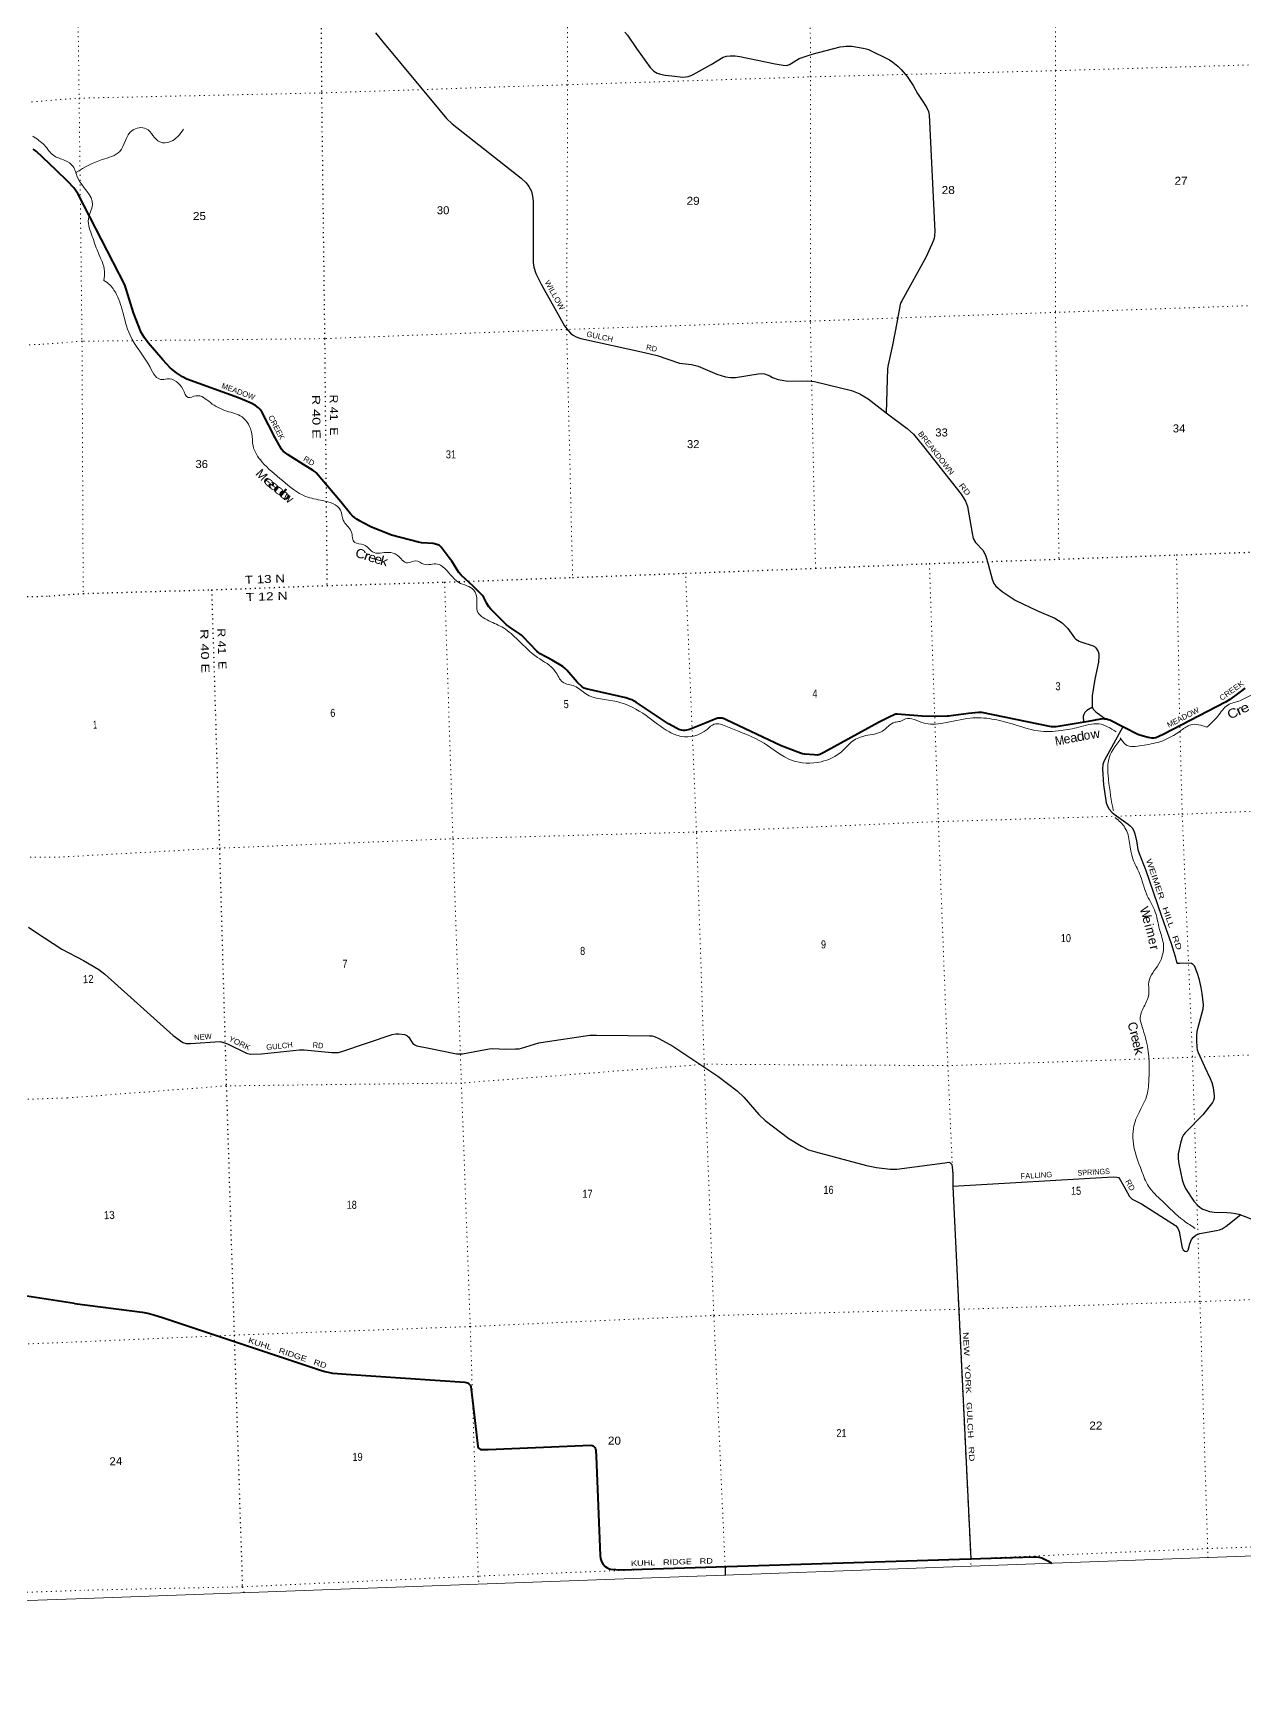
# Model space of a CAD drawing. Header units: feet. Extents: x 751810 to 1010326, y -353855 to -161247.
# Drawn here: x 819846 to 846344, y -353855 to -317453 of the extents above; entities that cross this region are included whole.
import ezdxf
from ezdxf.enums import TextEntityAlignment as Align

# ---------------------------------------------------------------- set-up
doc = ezdxf.new("R2010")
doc.units = ezdxf.units.FT
doc.header["$LTSCALE"] = 70
doc.linetypes.add('DOTTED', pattern=[1.5, 0.3, -1.2])
for name, color, linetype, lineweight in [('26', 7, 'Continuous', 40), ('29', 7, 'Continuous', 25), ('39', 7, 'Continuous', 13), ('4', 7, 'Continuous', 13), ('6', 7, 'DOTTED', 25), ('7', 7, 'DOTTED', 13)]:
    doc.layers.add(name, color=color, linetype=linetype, lineweight=lineweight)
for name, color, linetype in [('27', 7, 'Continuous'), ('30', 7, 'Continuous'), ('41', 7, 'Continuous')]:
    doc.layers.add(name, color=color, linetype=linetype)

msp = doc.modelspace()

# ---------------------------------------------------------------- linework, layer by layer
at = {"layer": '26'}
for points in [[(828943.89, -328922.54), (828770.64, -328692.95), (828755.8, -328678.09), (828732.66, -328658.29), (828718.68, -328648.37), (828674.13, -328629.8), (828591.5, -328611.35), (828336.33, -328594.52), (828268.43, -328584.06), (827678.37, -328426.45), (827591.23, -328396.2), (827245.95, -328251.27), (827044.53, -328152.52), (826998.13, -328124.67), (826923.89, -328080.09), (826881.2, -328050.38), (826820.64, -327997.77), (826783.75, -327962.17), (826575.89, -327698.5), (826032.17, -327062.55), (826011.64, -327044.73), (825967.09, -327013.16), (825699.49, -326850.49), (825418.64, -326674.23), (825338.83, -326616.66), (825310.99, -326590.66), (825275.78, -326550.59), (825138.11, -326300.06), (824843.16, -325731.56), (824807.07, -325679.73), (824769.95, -325642.58), (824706.84, -325594.3), (824612.18, -325542.34), (824334.99, -325427.57), (823201.6, -325014.5), (823111.59, -324965.65), (822979.46, -324879.18), (822911.13, -324828.22), (822836.89, -324768.79), (822677.09, -324593.03), (822356.18, -324220.92), (822278.22, -324116.92), (822207.64, -323993.44), (822040.82, -323569.24), (821846.03, -322955.18), (820824.27, -320974.95), (820781.34, -320904.94), (820732.15, -320835.29), (820600.51, -320692.7), (820348.55, -320448.19), (819909, -320033.92), (819846.09, -319987.32)], [(842873.54, -332513.73), (842480.01, -332574.03), (842221.29, -332620.78), (842194.38, -332624.49), (842168.39, -332624.49), (842144.27, -332622.64), (842115.5, -332618.92), (841836.27, -332565.65), (840593.1, -332309.25), (840558.19, -332304.72), (840541.13, -332304.61), (840520.72, -332304.61), (840304.1, -332328.18), (839867.4, -332387.26), (839832.84, -332389.26), (839376.8, -332395.17), (838741.25, -332346.87), (838715.27, -332346.87), (838693, -332352.44), (838567.39, -332409.62), (838334.15, -332524.62), (837138.13, -333183.77), (837048.55, -333226.24), (837031.84, -333231.82), (836997.5, -333237.39), (836925.7, -333235.24), (836718.17, -333218.82), (836668.06, -333209.53), (836624.16, -333196.75), (836205.56, -333033.53), (835003.21, -332466.66), (834954.87, -332448.93), (834915.97, -332435.09), (834867.72, -332431.37), (834821.31, -332435.09), (834777.81, -332446.17), (834563.36, -332536.02), (834198.62, -332677.46), (834137.37, -332696.03), (834100.25, -332701.6), (834065.91, -332700.66), (834020.44, -332694.17), (833965.55, -332676.27), (833914.64, -332653.31), (833742.03, -332553.11), (833040.38, -332088.61), (832936.51, -332033.02), (832884.54, -332012.6), (832806.08, -331990.19), (831941.38, -331792.07), (831896.2, -331775.81), (831849.79, -331746.1), (831740.55, -331641.53), (831517.57, -331380.24), (831482.3, -331343.09), (831431.35, -331301.36), (831193.06, -331164.89), (830936.63, -331025.52), (830901.36, -331001.37), (830856.89, -330963.08), (830557.07, -330647.59), (830521.81, -330616.01), (830492.11, -330593.73), (830274.96, -330445.15), (830239.69, -330422.87), (830197.71, -330387.59), (829852.53, -330051.33), (829812.8, -329999.44), (829766.4, -329925.16), (829701.44, -329793.3), (829671.74, -329750.58), (829464.49, -329548.15), (829205.88, -329301.16), (829153.05, -329242.33), (829114.93, -329187.87), (829001.45, -328994.55), (828943.89, -328922.54)], [(846356.86, -331785.55), (846305.24, -331814.24), (846213.04, -331875.86), (846017.73, -332026.51), (845920.35, -332084.62), (844577.48, -332780.5), (844468.9, -332833.43), (844402.09, -332861.29), (844359.4, -332868.72), (844311.14, -332866.86), (844228.55, -332854.79), (844125.54, -332827.86), (844006.8, -332785.6), (843396.13, -332478.71), (843358.55, -332466.17), (843327.93, -332456.88), (843287.1, -332450.38), (843249.98, -332448.53), (843206.82, -332452.71), (843189.66, -332455.96), (842920.77, -332506.49), (842873.54, -332513.73)], [(820746.47, -345233.97), (819703.86, -345075.49), (818753.56, -344912.86), (818227.72, -344799.6), (818028.85, -344713.93), (817770.29, -344552.44), (817494.42, -344363.54), (817246.64, -344173.38), (817132.53, -344049.68), (817035.14, -343895.04), (816341.24, -342676.2), (816139.47, -342300.8), (815973.1, -342042.57), (815773.22, -341844.22), (815581.78, -341699.84), (814551.94, -341152.3), (812764.62, -340206.27), (812738.47, -340192.43)], [(820749.4, -345234.36), (822230.01, -345426.12), (822355.08, -345448.18), (822506.56, -345485.55), (822673.59, -345542.16), (826104.46, -346686.55), (826219.53, -346719.47), (826296.73, -346737.7), (826389.53, -346756.27), (826497.07, -346763.29), (826690.23, -346778.54), (829284.54, -346951.99), (829342.41, -346965.73), (829375.82, -346988.02), (829405.52, -347017.73), (829416.17, -347047.76), (829441.93, -347233.7), (829566.62, -348354.93), (829579.99, -348388.34), (829598.55, -348406.91), (829628.52, -348424.17), (829680.21, -348429.2), (829795.55, -348427.46), (832044.01, -348329.12), (832071.76, -348335.41), (832094.03, -348346.55), (832114.45, -348365.13), (832127.13, -348381.13), (832140.44, -348409.7), (832149.72, -348450.56), (832157.31, -348574.89), (832246.13, -350745.26), (832252.74, -350810.12), (832273.15, -350876.98), (832300.99, -350927.13), (832352.96, -350982.84), (832410.5, -351023.7), (832436.49, -351032.99), (832440.2, -351036.7), (832468.62, -351041.67), (832706.55, -351055.31), (841722.18, -350771.59), (841783.62, -350772.99), (841841.15, -350780.42), (841906.12, -350798.99), (841952.52, -350817.56), (842039.75, -350860.28), (842118.64, -350913.3)]]:
    msp.add_lwpolyline(points, dxfattribs=at)
at = {"layer": '29'}
msp.add_line((834978.45, -350983.81), (834982.89, -351179.31), dxfattribs=at)
for points in [[(827330.37, -317443.07), (827488.2, -317640.2), (828705.81, -319108.4), (828886.98, -319315.36), (829008.38, -319432.17), (830516.01, -320621.94), (830627.26, -320725.91), (830681.9, -320802.55), (830741.26, -320907.64), (830768.46, -321013.07), (830778.05, -321126.24), (830782.22, -322173.22)], [(832782.41, -317428.81), (832844.84, -317494.62), (833037.8, -317782.16), (833339.6, -318202.18), (833417.84, -318279.02), (833488.83, -318321.64), (833562.3, -318344.62), (833670.2, -318372.18), (833811.95, -318386.53), (833815.27, -318386.84)], [(833811.95, -318386.53), (834051.32, -318408.94), (834119.05, -318406.65), (834173.04, -318398.27), (834233.85, -318376.78), (834278.61, -318353.8), (834669.98, -318136.04), (834933.63, -317977.28), (835012.14, -317951.79), (835092.49, -317947.19), (835200.4, -317949.49), (835303.87, -317960.53), (836076.38, -318121.6), (836250.76, -318151.66), (836315.05, -318153.95), (836341.86, -318152.22), (836383.92, -318137.87), (836425.25, -318114.9), (836595.88, -318005.83), (836666.31, -317979.36), (836885.48, -317908.79), (837498.56, -317749.64), (837565.14, -317740.45), (837629.61, -317734.14), (837684.52, -317733.56), (837753.4, -317738.15), (838000.21, -317774.92), (838066.79, -317793.3), (838112.89, -317808.84), (838571.88, -318036.81), (838646.42, -318083.63), (838756.7, -318172.36), (838830.17, -318248.17), (838961.03, -318397.49), (839091.04, -318594.74), (839184.88, -318769.66), (839314.88, -318965.13), (839393.81, -319084.38), (839428.24, -319162.49), (839443.51, -319237.5), (839564.16, -321787.32), (839561.41, -321877.87), (839549.93, -321944.5), (839510.9, -322047.87), (839464.98, -322146.66), (839372.74, -322338.99), (838841.67, -323302.19), (838823.3, -323341.25), (838805.83, -323387.17), (838734.01, -323788.26), (838640.72, -324272.6), (838543.22, -324705.84), (838532.27, -324785.59), (838498.04, -325755.91)], [(830782.22, -322173.22), (830783.39, -322467.27), (830796.44, -322568.62), (830840.71, -322704.38), (830958.09, -322936.77), (831467.24, -323851.09), (831544.48, -323955.93), (831599.58, -324011.06), (831654.69, -324054.71), (831707.49, -324084.57), (831758, -324107.55), (831824.5, -324128.95), (833216.68, -324433.33), (833493.35, -324501.92), (833983.55, -324671.14), (834242.15, -324693.36), (834392.24, -324731.89), (834798.4, -324905.55), (834990.61, -324964.44), (835096.22, -324982.82), (835207.47, -324978.38), (835700.05, -324899.66), (835775.8, -324890.93), (835838.33, -324899.69), (835954.88, -324941.47), (836017.26, -324983.19), (836138.55, -325024.17), (836352.37, -325062.18), (836790.58, -325051.74), (836933.83, -325071.58), (837741.44, -325265.9), (837927.05, -325341.2), (838109.75, -325446.7), (838498.04, -325755.91)], [(838498.04, -325755.91), (838962.49, -326094.72), (839097.47, -326218.22), (839314.33, -326492.07), (840140.05, -327534.28), (840238.93, -327686.6), (840278.03, -327799.32), (840307.81, -327970.77), (840381.34, -328387.43), (840406.6, -328502.3), (840455.06, -328587.21), (840622.96, -328767.76), (840679.81, -328888.25), (840734.91, -329062.84), (840817.56, -329389.06), (840854.3, -329485.55), (840897.5, -329547.79), (841037.97, -329664.74), (841319.77, -329854), (841795.62, -330078.05), (842193.53, -330243.89), (842353.51, -330344.74), (842472.97, -330467.57), (842623.76, -330676.28), (842647.87, -330700.41), (842684.61, -330727.4), (842720.2, -330745.21), (842758.59, -330761.61), (843025.74, -330846.59), (843059.5, -330863.94), (843088.19, -330896.1), (843135.9, -330974.4), (843151.33, -331027.05), (843153.63, -331068.4), (843145.16, -331209.91), (843066.41, -331580.98), (843009.37, -331941.34), (843005.55, -332019.49), (843005.69, -332147), (843008.93, -332187.21)], [(843011.06, -332191.18), (842925.76, -332238.88), (842892.47, -332263.01), (842867.22, -332284.83), (842850, -332306.65), (842823.68, -332353.78), (842813.27, -332395.1), (842810.33, -332440.82), (842821.82, -332521.66)], [(843008.93, -332187.21), (843032.52, -332233.14), (843061.47, -332266.3), (843089.92, -332292.87), (843304.89, -332449.89)], [(843676.5, -332619.61), (843269.67, -333364.64), (843255.23, -333399.01), (843241.45, -333444.96), (843235.21, -333547.01), (843239.15, -333658.61), (843257.7, -333886.94), (843313.98, -334282.31), (843341.32, -334359.3), (843380.35, -334419.03), (843437.75, -334485.65), (843489.92, -334529.13), (843795.27, -334748.03), (843841.82, -334786.6), (843878.56, -334830.25), (843922.18, -334892.28), (843942.13, -334961.44), (843979.01, -335117.56), (844005.98, -335301.21), (844031.62, -335394.14), (844172.62, -335742.74), (844522.75, -336764.43), (844735.46, -337358.82), (844820.48, -337646.56), (844848.35, -337770.7), (844868.12, -337789.21), (844921.18, -337792.78), (845111.14, -337779.23), (845178.06, -337786.92), (845204.06, -337802.75), (845235.46, -337839.76), (845300.49, -338005.51), (845338.78, -338124.62), (845386.99, -338324.49), (845406.36, -338449.84), (845434.06, -338698.97), (845427.11, -338797.88), (845298.6, -339282.49), (845290.67, -339378.18), (845289.42, -339480.06), (845298.6, -339629.38), (845303.19, -339682.22), (845323.99, -339743.99), (845461.75, -340052.37), (845585.6, -340309.4), (845622.66, -340396.36), (845652.18, -340506.97), (845675.14, -340688.46), (845675.14, -340745.89), (845660.91, -340792.26), (845640.7, -340840.08), (845430.19, -341109.27), (845044.92, -341497.12), (845003.59, -341547.66), (844972.42, -341602.12), (844937.01, -341729.15), (844887.66, -341956.59), (844888.51, -342066.04), (844901.43, -342181.73), (844972.61, -342528.62), (845001.56, -342612.93), (845049.52, -342719.31), (845230.9, -342994.99), (845310.53, -343079.6), (845368.65, -343130.53), (845430.64, -343169.58), (845490.33, -343194.85), (845571.42, -343221.19), (845674.01, -343236.21), (845954.84, -343242.36), (846050.54, -343252.29), (846140.08, -343263.77), (846215.84, -343279.85), (846332, -343320.13), (846971.15, -343575.74)], [(819739.18, -337004.2), (819904.74, -337109.48), (820470.26, -337480.62)], [(820470.26, -337480.62), (820945.92, -337734.1), (821281.13, -337931.67), (821409.7, -338032.75), (822909.18, -339371.86), (823116.31, -339525.08), (823193.63, -339548.99), (823285.43, -339550.42), (823931.36, -339505.56), (824006.38, -339521.42), (824093.21, -339555.3), (824506.89, -339755.75), (824597.04, -339776.52), (824839.37, -339771.54), (825670.91, -339686.83), (825770.64, -339686.19), (826373.46, -339746.56), (826449.89, -339747.18), (826524.99, -339741.96), (826593.87, -339723.58), (827693.61, -339351.42), (827777.42, -339335.34), (827842.06, -339336.15), (827964.53, -339351.42), (828018.49, -339369.8), (828034.56, -339383.58), (828052.6, -339404.63), (828149.35, -339548.99), (828188.2, -339578.06), (828232.01, -339597.23), (828497.1, -339651.76), (829101.01, -339769.54), (829174.26, -339775.28), (829235.32, -339771.8), (829819.63, -339661.56), (829890.1, -339657.86), (830178.99, -339667.65), (830394.76, -339666.12), (830477.41, -339661.53), (830527.14, -339649.53), (830906.34, -339533.79), (830948.08, -339521.39), (832017.97, -339367.47), (832165.68, -339364.4), (832855.4, -339374.7), (833325.5, -339376.67), (833385.2, -339381.26), (833435.17, -339394.22), (833529.84, -339434.1), (833838.51, -339606.26), (834820.69, -340263.07), (835243.75, -340582.78), (835385.84, -340718.31), (835718.23, -341099.66), (835854.46, -341230.64), (836373.34, -341621.18), (836649.42, -341792.2), (836800.38, -341869.3), (836955.92, -341918.37), (838072.32, -342218.49), (838291.08, -342258.66), (838588.91, -342292.01), (838737.01, -342292.13), (839784.92, -342155.04), (839870.03, -342144.98), (839903.12, -342153.64), (839935.47, -342190.93), (839948.27, -342253.1), (839958.43, -342387.83), (839959.17, -342671.96), (840350.08, -350814.77)], [(839958.71, -342663.58), (843463.86, -342463.89), (843546.87, -342466.6), (843584.56, -342478.54), (843611.15, -342512.55), (843696.57, -342666.76), (843822.38, -342893.91), (843879.77, -342953.67), (844083.22, -343052.59), (844829.31, -343526.78), (844883.08, -343585.41), (844911.56, -343659.43), (844965.59, -343982.32), (844972.62, -344017.31), (844994.43, -344056.36), (845035.08, -344091.15), (845064.46, -344097.71), (845086.27, -344088.52), (845106.48, -344066.92), (845140.37, -343930.92), (845176.96, -343833.52), (845221.94, -343781.45), (845283.71, -343734.73), (845323.89, -343714.06), (845365.81, -343702.73), (845726.61, -343639.91), (845794.55, -343622.16), (845848.51, -343596.89), (845938.12, -343545.13), (846257.88, -343288.77)]]:
    msp.add_lwpolyline(points, dxfattribs=at)
at = {"layer": '39'}
for points in [[(823134, -319549.43), (822850.83, -319820.71), (822614.73, -319830.4), (822312.16, -319539.85), (822010.84, -319575.85), (821736.21, -320036.36), (821355.64, -320214.04), (820788.2, -320492.55), (820773.75, -320501.78)], [(819834.04, -319704.06), (820088.56, -319902.42), (820294.7, -320127.56), (820536.77, -320232.59), (820713.48, -320359.91), (820812.1, -320604.67), (821141.33, -321202.8), (821053.83, -321512.08), (821137.31, -321898.45), (821256.86, -322227.2), (821404.19, -322663.92), (821390.85, -322857.89)], [(821390.85, -322857.89), (821524.63, -322960.39), (821611.29, -323067.78), (821789.73, -323500.13), (821963.25, -324056.95), (822400.23, -324758.43), (822519.2, -324954.14), (822629.78, -325023.13), (822771.61, -325010.45), (823116.13, -325239.16), (823234.54, -325418.77), (823403.55, -325381.02), (823719.26, -325530.02), (824078.34, -325715.92), (824411.37, -325844.2), (824624.17, -326204.19), (824653.65, -326477.41), (824845.95, -326823.96), (825297.01, -327236.69), (825803.82, -327581.08), (826171.63, -327671.95), (826396.29, -327737.22), (826567.7, -327884.87), (826625.31, -328102.74), (826800.2, -328351.07), (826876.45, -328586.48), (827076.68, -328640.45), (827264.38, -328795.63), (827617.4, -328806.33), (827805.76, -328864.72), (828030.11, -329036.86), (828216.78, -328988.45), (828389.76, -329065.49), (828690.18, -329061.77), (828804.35, -329118.54), (829150.83, -329462.09), (829481.19, -329628.77), (829551.51, -329866.38), (829553.01, -330084.06), (829812.99, -330301.4), (830128.98, -330458.46), (830450.74, -330724.2), (830871.32, -331102.66), (831263.79, -331407.4), (831426.78, -331644.49), (831686, -331732.48), (831931.33, -331899.2), (832607.14, -332070.56), (833250.55, -332376.21), (833760.1, -332733.44), (834018.94, -332830.05), (834583.66, -332677.23), (834741.04, -332561.45), (835032.66, -332621.66), (835830.44, -332980.65), (836442.43, -333353.88), (837076.63, -333383.66), (837533.73, -333159.14), (837768.31, -332931.94), (838054.78, -332813.6), (838418.05, -332715.11), (838693.92, -332522.68), (838805.38, -332500.92), (838923.8, -332448.69), (839309.41, -332532.92), (839742.56, -332543.03), (840341.72, -332428.81), (840814.11, -332450.32), (841253.85, -332556.83), (841823.2, -332709.66), (842326.83, -332702.98), (842717.03, -332629.82), (843153.33, -332557.17), (843532.33, -332729.13)], [(845518.04, -332625.47), (845754.35, -332389.98), (845974.31, -332144.94), (846253.38, -332045.15), (846591.18, -331905.15), (846945.06, -332056.95), (847410.39, -332128.51), (848174.26, -332141.99), (848832.51, -332056.08), (849128.87, -331818.64), (849476.92, -331569.44), (849722.22, -331361.89), (849855.46, -331274.9), (850265.41, -331251.5), (850730.8, -331325.07), (850745.72, -331328.86)], [(843622, -332858.41), (843738.01, -333009.91), (844093.45, -333032.63), (844489.42, -332945.84), (844956.94, -332695.76), (845163.7, -332576.51), (845518.04, -332625.47)], [(843633.1, -332883.32), (843361.56, -333364.87), (843355.37, -333679.87), (843456.93, -334385.9), (843470.77, -334459.79)], [(843513.1, -334603.46), (843724.62, -334826.76), (843896.95, -335511.47), (844045.07, -335831.01), (844193.19, -336270.96), (844369.09, -336622.93), (844482.74, -337051.98), (844568.96, -337401.98), (844466.65, -337804.47), (844245.84, -338198.72), (844247.9, -338432.51), (844157.36, -338711.64), (844058.32, -338976.94), (844101.58, -339185.2), (844226.42, -339667), (844255.25, -340095.47), (844248.26, -340299.31), (844203.22, -340677.77), (843937.54, -341281.12), (843921.53, -341803.78), (844085.78, -342324.62), (844241.99, -342670.33), (844537.6, -342991.34), (845011.3, -343421.48), (845263.6, -343590.69)]]:
    msp.add_spline(points, degree=3, dxfattribs=at)
at = {"layer": '4'}
msp.add_lwpolyline([(751809.62, -170897.82), (783122.91, -169842.15), (814434.73, -168743.41), (845745, -167601.59), (877053.68, -166416.71), (908360.69, -165188.77), (939665.99, -163917.76), (970969.51, -162603.69), (1002271.19, -161246.56), (1010326.19, -344125.92), (978772.94, -345493.95), (947217.84, -346818.58), (915660.96, -348099.8), (884102.33, -349337.62), (852542.04, -350532.02), (820980.12, -351683.01), (789416.81, -352794.88), (757851.71, -353854.74)], close=True, dxfattribs=at)
msp.add_lwpolyline([(751809.62, -170897.82), (783122.91, -169842.15), (814434.73, -168743.41), (845745, -167601.59), (877053.68, -166416.71), (908360.69, -165188.77), (939665.99, -163917.76), (970969.51, -162603.69), (1002271.19, -161246.56), (1010326.19, -344125.92), (978772.94, -345493.95), (947217.84, -346818.58), (915660.96, -348099.8), (884102.33, -349337.62), (852542.04, -350532.02), (820980.12, -351683.01), (789416.81, -352794.88), (757851.71, -353854.74)], close=True, dxfattribs=at)
at = {"layer": '6'}
for points in [[(826039.04, -305730.32), (826076.61, -308097.67), (826109.37, -313455.13), (826150.27, -318757.89), (826217.61, -324130.36), (826269.92, -329531.53)], [(820195.21, -329760.11), (820938.07, -329704.82), (823746.45, -329623.63), (826269.92, -329531.53), (828842.05, -329456), (831643.73, -329354.86), (834113.09, -329262.51), (836956.58, -329153.97), (839445.62, -329050.9), (842279.52, -328954.76), (844853.03, -328861.04), (847602.66, -328761.59), (850180.45, -328675.8), (851727.72, -328616.26)], [(794450.64, -330537.51), (797212.37, -330467.76), (799753, -330401.94), (802500.59, -330332.87), (805046.43, -330248.7), (807782.99, -330157.97), (810360.85, -330070.35), (813165.34, -330014.83), (815626.12, -329872.08), (818311.77, -329811.82), (818452.42, -329809.53), (820195.21, -329760.11)], [(823746.45, -329623.63), (823918.01, -335287.04), (824067.09, -340473.39), (824239.36, -345925.1), (824419.44, -351428.97), (824450.22, -351558.06)]]:
    msp.add_lwpolyline(points, dxfattribs=at)
at = {"layer": '7'}
msp.add_line((844917.97, -332333.21), (844853.03, -328861.04), dxfattribs=at)
for points in [[(836956.58, -329153.97), (836843.96, -323746.69), (836847.84, -318406.18), (836817, -312988.18), (836802.94, -307650.27), (836771.01, -305340.67)], [(842239.42, -305140.19), (842236.13, -307568.44), (842188.11, -312791.44), (842205.03, -318270.37), (842205.27, -323556.31), (842279.52, -328954.76)], [(831423.18, -305535.46), (831449.1, -307882.74), (831519.47, -313226.88), (831533.94, -318576.87), (831512.46, -323930.05), (831643.73, -329354.86)], [(820597.6, -306815.24), (820631.57, -308242.38), (820780.06, -313527.54), (820848.43, -318871.75), (820911.82, -324187.89), (820938.07, -329704.82)], [(819809.06, -318952.39), (820848.43, -318871.75), (826150.27, -318757.89), (831533.94, -318576.87), (836847.84, -318406.18), (842205.03, -318270.37), (847531.43, -318113.39), (851332.09, -317968.4)], [(851526.97, -323213.1), (847556.78, -323372.3), (842205.27, -323556.31), (836843.96, -323746.69), (831512.46, -323930.05), (826217.61, -324130.36), (820911.82, -324187.89), (819998.15, -324256.42)], [(788475.13, -325421.87), (789041.1, -325391.95), (794253.51, -325135.66), (799565.68, -325041.96), (804923.26, -324839.54), (810193, -324651.13), (815562.98, -324456.2), (819998.15, -324256.42)], [(839445.62, -329050.9), (839642.51, -334693.33), (839850.91, -340030.96), (840086.64, -345362.74), (840350.08, -350814.77), (840358.23, -350984.56)], [(834982.89, -351179.31), (834978.45, -350983.81), (834731.87, -345495.38), (834522.05, -340000.54), (834352.64, -334921.7), (834113.09, -329262.51)], [(828842.05, -329456), (829025.89, -335068.62), (829210.42, -340411.06), (829404.39, -345737.07), (829576.87, -351194.83), (829595.69, -351372.23)], [(845540.67, -350791.95), (845533.53, -350593.56), (845365.07, -345194.15), (845202.07, -339836.89), (844976.77, -334532.05), (844924.16, -332564.84)], [(820402.17, -335471.83), (823917.6, -335274.96), (829025.89, -335068.62), (834352.64, -334921.7), (839642.51, -334693.33), (844976.77, -334532.05), (850332.97, -334309.59), (851936.33, -334230.48)], [(788853.28, -336412.31), (792403.67, -336291.71), (797310.04, -336071.31), (802614.52, -336030.29), (807962.84, -335890.68), (813299.76, -335630.81), (818621.6, -335466.33), (820402.17, -335471.83)], [(852135.38, -339587.4), (850517.21, -339643.98), (845204.42, -339846.89), (839850.91, -340030.96), (834532.05, -340000.22), (829210.42, -340411.06), (824067.09, -340473.39), (820587.73, -340738.25)], [(820587.73, -340738.25), (818754.45, -340794.43), (813457.39, -341046.47), (808117.21, -341278.31), (802720.64, -341418.07), (797439.22, -341480.2), (792485.53, -341676.55), (789038.28, -341790.7)], [(820779.8, -346074.99), (824239.36, -345925.1), (829404.39, -345737.07), (834733.87, -345495.32), (840093.59, -345360.43), (845381.01, -345191.61), (850713.47, -344977.98), (852332.89, -344903.01)], [(789223.07, -347162.57), (792600.61, -347039.78), (797534.94, -346859.62), (802991.91, -346721.95), (808328.91, -346598.95), (813619.28, -346512.27), (818895.25, -346148.45), (820779.8, -346074.99)], [(852534.68, -350333.83), (850894.56, -350395.13), (845533.53, -350593.56), (840350.08, -350814.77), (834978.45, -350983.81), (829576.87, -351194.83), (824419.44, -351428.97), (820975.52, -351503.47)], [(807694.05, -351946.09), (808569.24, -351930.38), (813758.77, -351791.87), (819077.42, -351573.08), (820975.52, -351503.47)]]:
    msp.add_lwpolyline(points, dxfattribs=at)

# ---------------------------------------------------------------- texts
at = {"layer": '27'}
for s, rotation, p in [('MEADOW', 339.289, (823952.33, -325206.98)), ('CREEK', 297.421, (824981.56, -325846.32)), ('MEADOW', 27.393, (844682.58, -332644))]:
    msp.add_text(s, height=120, rotation=rotation, dxfattribs=at).set_placement(p)
for s, rotation, width, p in [('RD', 328.705, 1.1, (825738.19, -326792.1)), ('CREEK', 35.644, 1.1, (845842.44, -332054.89)), ('KUHL   RIDGE   RD', 341.554, 1.25, (824537.91, -346087.85)), ('KUHL   RIDGE   RD', 1.802, 1.25, (832919.59, -350974.9))]:
    msp.add_text(s, height=120, rotation=rotation, dxfattribs=dict(at, width=width)).set_placement(p)
at = {"layer": '30'}
for s, rotation, width, p in [('WILLOW', 299.112, 1.1, (831025.52, -322895.1)), ('GULCH', 347.667, 1.05, (831935.98, -324081.67)), ('BREAKDOWN', 308.375, 1.1, (839188.4, -326214.71)), ('RD', 308.389, 1.25, (840083.68, -327350.41)), ('WEIMER   HILL   RD', 288.916, 1.4, (844182.26, -335532)), ('YORK', 334.147, 1.1, (824108.22, -339484)), ('RD', 354.281, 0.9, (825951.26, -339633.93))]:
    msp.add_text(s, height=120, rotation=rotation, dxfattribs=dict(at, width=width)).set_placement(p)
for s, rotation, p in [('RD', 347.667, (833242.92, -324371.95)), ('GULCH', 5.817, (824948.85, -339690.03))]:
    msp.add_text(s, height=120, rotation=rotation, dxfattribs=at).set_placement(p)
for s, rotation, width, p in [('NEW', 3.973, 0.9, (823559.77, -339461.19)), ('SPRINGS', 3.261, 0.95, (843042.97, -342417.83)), ('RD', 298.983, 1.1, (843786.77, -342673.84)), ('NEW   YORK   GULCH   RD', 272.748, 1.4, (840250.23, -347274.94))]:
    msp.add_text(s, height=120, rotation=rotation, dxfattribs=dict(at, width=width)).set_placement(p, align=Align.CENTER)
msp.add_text('FALLING', height=120, rotation=3.261, dxfattribs=at).set_placement((841789.74, -342489.06), align=Align.CENTER)
at = {"layer": '41'}
for s, rotation, p in [('M', 313.499, (824770.09, -327177.37)), ('w', 320.436, (825365.88, -327684.13)), ('e', 10.516, (842471.95, -332981.16)), ('W', 290.467, (844083.92, -336716.8)), ('i', 284.427, (844152.12, -336988.35)), ('m', 284.445, (844200.76, -337136.82)), ('e', 283.229, (844243.1, -337326.73)), ('C', 286.292, (843803.7, -339200.91)), ('e', 283.637, (843896.9, -339588.23))]:
    msp.add_text(s, height=200, rotation=rotation, dxfattribs=at).set_placement(p, align=Align.CENTER)
for s, rotation, width, p in [('e', 318.742, 1.9, (824951.9, -327341.34)), ('a', 320.821, 1.9, (825058.4, -327429.25)), ('d', 320.821, 2, (825178.27, -327526.32)), ('o', 320.906, 1.8, (825286.17, -327614.42)), ('C', 337.23, 1.15, (826967.99, -328925.09)), ('r', 340.856, 1.3, (827113.97, -328974.26)), ('e', 342.045, 1.15, (827233.32, -329012.23)), ('e', 344.045, 1.1, (827367.93, -329051.22)), ('k', 345.045, 1.2, (827495.73, -329092.17)), ('C', 24.393, 1.2, (846121.92, -332413.15)), ('r', 24.393, 1.45, (846264.53, -332351.44)), ('e', 24.393, 1.3, (846381.71, -332294.49)), ('d', 10.722, 1.15, (842770.22, -332925.27)), ('w', 8.834, 1.05, (843087.52, -332870.53)), ('M', 9.538, 0.9, (842310.54, -333018.07)), ('a', 10.722, 1.05, (842620.76, -332954.13)), ('o', 10.072, 0.95, (842907.05, -332899.42)), ('e', 285.246, 1.1, (844121.9, -336866.16)), ('r', 283.229, 1.15, (844276.44, -337472.07)), ('r', 285.252, 1.2, (843844.49, -339345.73)), ('e', 284.979, 1.05, (843868.68, -339456.04)), ('k', 285.603, 1.25, (843932.72, -339732.92))]:
    msp.add_text(s, height=200, rotation=rotation, dxfattribs=dict(at, width=width)).set_placement(p, align=Align.CENTER)
at = {"layer": '6'}
for s, rotation, width, p in [('R 40 E', 270.555, 1.35, (825945.27, -325358.08)), ('R 41  E', 270.555, 1.15, (826330.5, -325354.43)), ('T 13 N', 2.09, 1.25, (824475.46, -329494.85)), ('T 12 N', 2.09, 1.3, (824499, -329871.85)), ('R 40 E', 271.735, 1.35, (823497.41, -330484.7)), ('R 41  E', 271.735, 1.15, (823871.96, -330468.73))]:
    msp.add_text(s, height=175, rotation=rotation, dxfattribs=dict(at, width=width)).set_placement(p)
at = {"layer": '7'}
for s, width, p in [('27', 1.1, (844807.87, -320766.25)), ('29', 1.1, (834135.41, -321204.5)), ('28', 1.1, (839715.87, -320968.92)), ('25', 1.1, (823337.38, -321536.96)), ('30', 1.05, (828673.26, -321410.61)), ('33', 1.05, (839576, -326270.63)), ('34', 1.05, (844770.53, -326182.44)), ('32', 1.05, (834144.79, -326525.77)), ('36', 1.05, (823393.71, -326961.54)), ('31', 0.85, (828870.29, -326750.64)), ('4', 0.85, (836887.08, -331982.1)), ('3', 0.85, (842204.65, -331820.22)), ('6', 0.85, (826341.99, -332402.63)), ('5', 0.85, (831446.91, -332212.13)), ('8', 0.85, (831806.59, -337609.11)), ('9', 0.85, (837074.66, -337466.81)), ('10', 0.85, (842321.7, -337330.16)), ('7', 0.85, (826608.67, -337888.93)), ('17', 0.85, (831858.46, -342921.14)), ('16', 0.85, (837128.86, -342834.66)), ('15', 0.85, (842544.96, -342856.02)), ('18', 0.85, (826700.62, -343161.81)), ('21', 0.85, (837412.53, -348156.26)), ('22', 1.1, (842945.01, -347990.36)), ('20', 1.1, (832414.43, -348320.02)), ('19', 0.85, (826828.37, -348674.67))]:
    msp.add_text(s, height=175, dxfattribs=dict(at, width=width)).set_placement(p)
for s, width, p in [('1', 0.5, (821159.25, -332662.6)), ('12', 0.9, (820935.7, -338229.61)), ('13', 0.9, (821395.19, -343390.84)), ('24', 1.1, (821513.9, -348775.51))]:
    msp.add_text(s, height=175, rotation=2.572, dxfattribs=dict(at, width=width)).set_placement(p)

doc.saveas('drawing.dxf')
